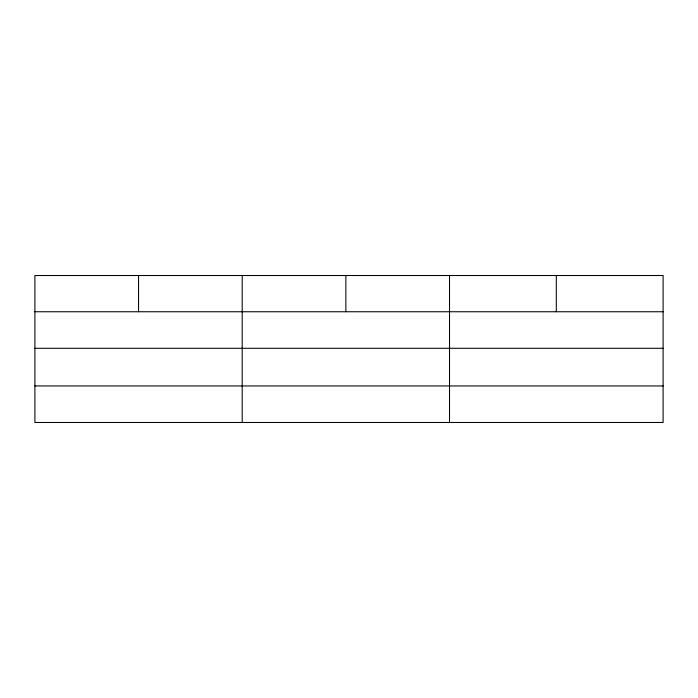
<?xml version="1.0" encoding="UTF-8"?>
<svg xmlns="http://www.w3.org/2000/svg" width="698" height="698" viewBox="0 0 698 698"><rect width="100%" height="100%" fill="white"/><g stroke="black" fill="none" stroke-linecap="round" stroke-linejoin="round"><path stroke-width="1.05" d="M663.1 348.285L663.1 275.518L34.9 275.518L34.9 422.482L663.1 422.482L663.1 348.285L34.9 348.285M34.9 311.744L663.1 311.744M34.9 385.942L663.1 385.942M556.306 275.518L556.306 311.744M449.512 275.518L449.512 422.482M345.859 275.518L345.859 311.744M242.206 275.518L242.206 422.482M138.553 275.518L138.553 311.744"/></g></svg>
